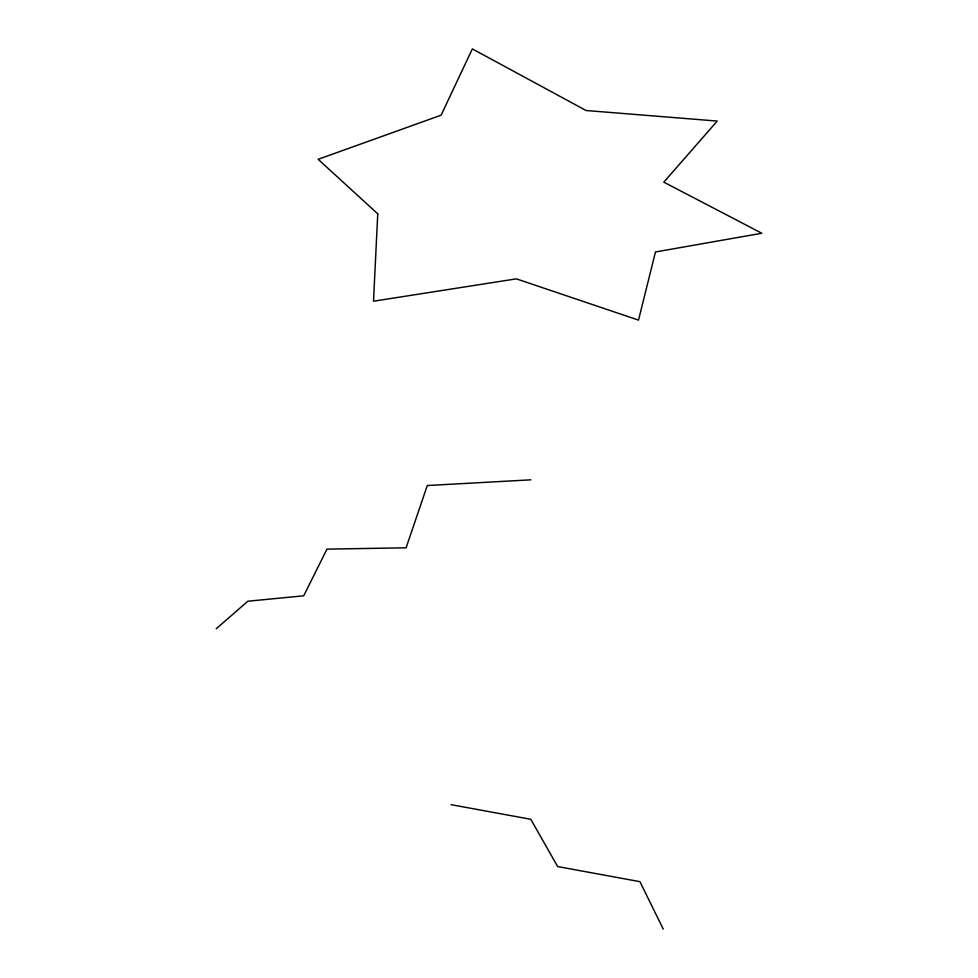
<?xml version="1.0" encoding="UTF-8"?>
<svg xmlns="http://www.w3.org/2000/svg" width="978" height="978" viewBox="0 0 978 978"><rect width="100%" height="100%" fill="white"/><g stroke="black" fill="none" stroke-linecap="round" stroke-linejoin="round"><path stroke-width="1.47" d="M216.199 628.781L247.85 601.226L303.706 595.798L326.97 549.135L406.09 547.802L427.288 485.528L530.895 479.819M451.127 804.686L530.785 819.283L557.668 866.569L639.942 881.667L663.243 929.1M377.752 213.827L373.51 301.212L516.372 278.852L638.512 320.112L655.468 251.969L761.801 233.253L663.805 182.14L717.229 121.064L586.091 110.514L472.337 48.9L441.115 115.184L318.168 159.316L377.752 213.827"/></g></svg>
